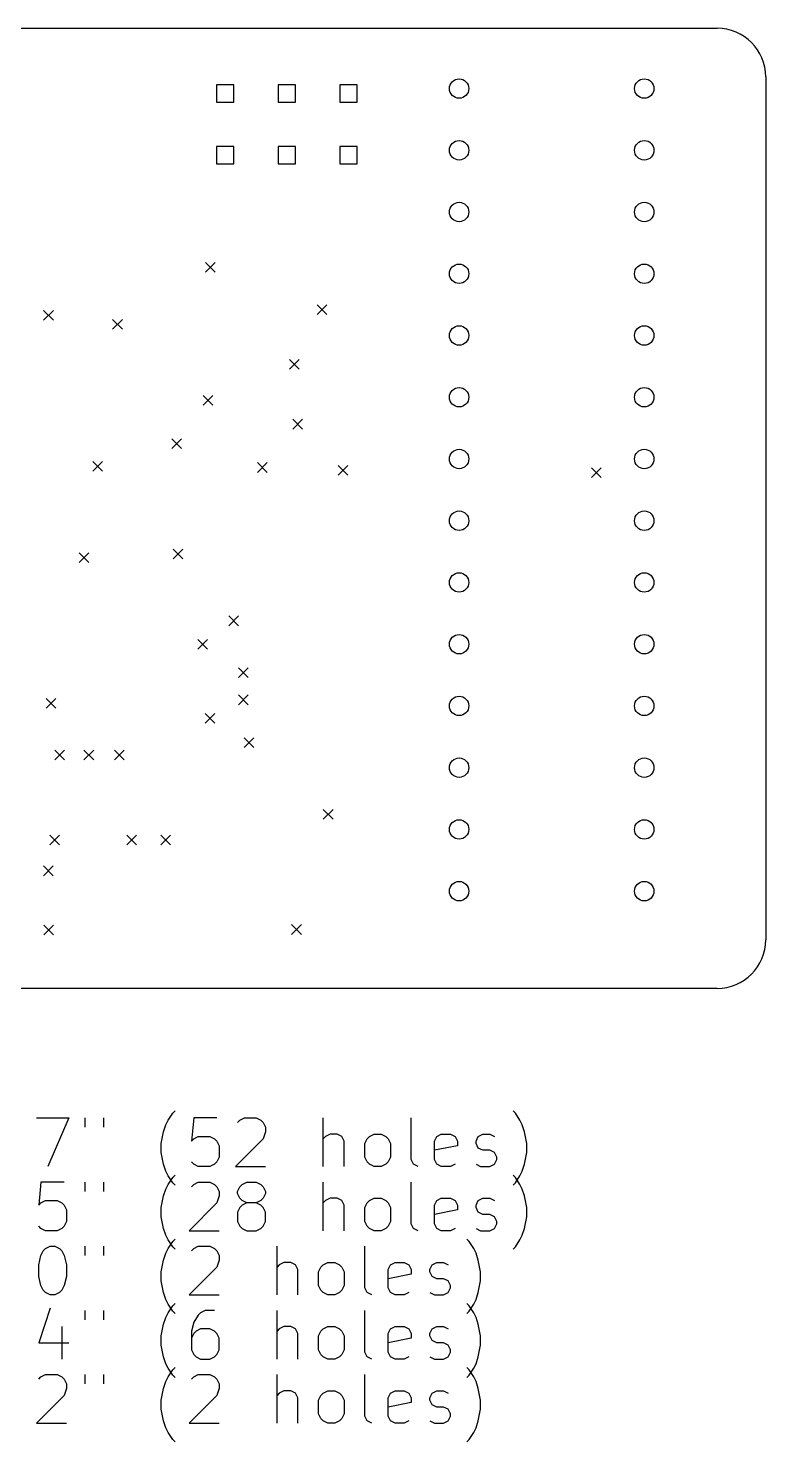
# Model space of a CAD drawing. Extents: x 98.7 to 160, y -78.7 to -20.5.
# Drawn here: x 129.6 to 160, y -78.7 to -20.5 of the extents above; entities that cross this region are included whole.
import ezdxf

# ---------------------------------------------------------------- set-up
doc = ezdxf.new("R2010")
doc.units = 0
doc.layers.add('BLACK', color=7, linetype='CONTINUOUS')

msp = doc.modelspace()

# ---------------------------------------------------------------- linework, layer by layer
at = {"layer": 'BLACK', "linetype": 'CONTINUOUS'}
for p, q in [((102, -20.5), (158, -20.5)), ((160, -22.5), (160, -58)), ((138.104, -22.8264), (137.396, -22.8264)), ((137.396, -22.8264), (137.396, -23.5336)), ((138.104, -23.5336), (138.104, -22.8264)), ((140.644, -22.8264), (139.936, -22.8264)), ((139.936, -22.8264), (139.936, -23.5336)), ((140.644, -23.5336), (140.644, -22.8264)), ((143.184, -22.8264), (142.476, -22.8264)), ((142.476, -22.8264), (142.476, -23.5336)), ((143.184, -23.5336), (143.184, -22.8264)), ((137.396, -23.5336), (138.104, -23.5336)), ((139.936, -23.5336), (140.644, -23.5336)), ((142.476, -23.5336), (143.184, -23.5336)), ((138.104, -25.3664), (137.396, -25.3664)), ((137.396, -25.3664), (137.396, -26.0736)), ((138.104, -26.0736), (138.104, -25.3664)), ((140.644, -25.3664), (139.936, -25.3664)), ((139.936, -25.3664), (139.936, -26.0736)), ((140.644, -26.0736), (140.644, -25.3664)), ((143.184, -25.3664), (142.476, -25.3664)), ((142.476, -25.3664), (142.476, -26.0736)), ((143.184, -26.0736), (143.184, -25.3664)), ((137.396, -26.0736), (138.104, -26.0736)), ((139.936, -26.0736), (140.644, -26.0736)), ((142.476, -26.0736), (143.184, -26.0736)), ((136.94, -30.14), (137.34, -30.54)), ((137.34, -30.14), (136.94, -30.54)), ((141.54, -31.88), (141.94, -32.28)), ((141.94, -31.88), (141.54, -32.28)), ((130.28, -32.11), (130.68, -32.51)), ((130.68, -32.11), (130.28, -32.51)), ((133.12, -32.486), (133.52, -32.886)), ((133.52, -32.486), (133.12, -32.886)), ((140.4, -34.13), (140.8, -34.53)), ((140.8, -34.13), (140.4, -34.53)), ((136.85, -35.61), (137.25, -36.01)), ((137.25, -35.61), (136.85, -36.01)), ((140.538, -36.587), (140.938, -36.987)), ((140.938, -36.587), (140.538, -36.987)), ((135.56, -37.39), (135.96, -37.79)), ((135.96, -37.39), (135.56, -37.79)), ((132.308, -38.328), (132.708, -38.728)), ((132.708, -38.328), (132.308, -38.728)), ((139.08, -38.37), (139.48, -38.77)), ((139.48, -38.37), (139.08, -38.77)), ((142.396, -38.487), (142.796, -38.887)), ((142.796, -38.487), (142.396, -38.887)), ((152.831, -38.582), (153.231, -38.982)), ((153.231, -38.582), (152.831, -38.982)), ((131.737, -42.0745), (132.136, -42.4745)), ((132.136, -42.0745), (131.737, -42.4745)), ((135.61, -41.9348), (136.01, -42.3348)), ((136.01, -41.9348), (135.61, -42.3348)), ((137.896, -44.678), (138.296, -45.078)), ((138.296, -44.678), (137.896, -45.078)), ((136.626, -45.6432), (137.026, -46.0432)), ((137.026, -45.6432), (136.626, -46.0432)), ((138.302, -46.8116), (138.702, -47.2116)), ((138.702, -46.8116), (138.302, -47.2116)), ((130.38, -48.07), (130.78, -48.47)), ((130.78, -48.07), (130.38, -48.47)), ((138.302, -47.9292), (138.702, -48.3292)), ((138.702, -47.9292), (138.302, -48.3292)), ((136.931, -48.6912), (137.331, -49.0912)), ((137.331, -48.6912), (136.931, -49.0912)), ((138.531, -49.6945), (138.931, -50.0945)), ((138.931, -49.6945), (138.531, -50.0945)), ((130.737, -50.2025), (131.137, -50.6025)), ((131.137, -50.2025), (130.737, -50.6025)), ((131.94, -50.2025), (132.34, -50.6025)), ((132.34, -50.2025), (131.94, -50.6025)), ((133.197, -50.2025), (133.597, -50.6025)), ((133.597, -50.2025), (133.197, -50.6025)), ((141.79, -52.64), (142.19, -53.04)), ((142.19, -52.64), (141.79, -53.04)), ((130.53, -53.695), (130.93, -54.095)), ((130.93, -53.695), (130.53, -54.095)), ((133.705, -53.695), (134.105, -54.095)), ((134.105, -53.695), (133.705, -54.095)), ((135.102, -53.695), (135.502, -54.095)), ((135.502, -53.695), (135.102, -54.095)), ((130.276, -54.965), (130.676, -55.365)), ((130.676, -54.965), (130.276, -55.365)), ((130.29, -57.4), (130.69, -57.8)), ((130.69, -57.4), (130.29, -57.8)), ((140.487, -57.378), (140.887, -57.778)), ((140.887, -57.378), (140.487, -57.778)), ((158, -60), (102, -60)), ((135.599, -65.1393), (135.694, -65.044)), ((149.694, -65.1393), (149.599, -65.044)), ((129.98, -65.3298), (131.313, -65.3298)), ((131.313, -65.3298), (130.456, -67.3298)), ((131.98, -65.3298), (131.98, -65.7107)), ((132.742, -65.3298), (132.742, -65.7107)), ((135.218, -65.9012), (135.313, -65.6155)), ((135.313, -65.6155), (135.408, -65.425)), ((135.408, -65.425), (135.599, -65.1393)), ((136.456, -65.3298), (136.361, -66.2821)), ((137.408, -65.3298), (136.456, -65.3298)), ((138.265, -65.5202), (138.361, -65.425)), ((138.361, -65.425), (138.551, -65.3298)), ((138.551, -65.3298), (139.027, -65.3298)), ((139.027, -65.3298), (139.218, -65.425)), ((139.218, -65.425), (139.313, -65.5202)), ((139.313, -65.5202), (139.408, -65.7107)), ((139.408, -65.7107), (139.408, -65.9012)), ((141.789, -67.3298), (141.789, -65.3298)), ((145.408, -67.044), (145.408, -65.3298)), ((149.885, -65.425), (149.694, -65.1393)), ((149.98, -65.6155), (149.885, -65.425)), ((150.075, -65.9012), (149.98, -65.6155)), ((135.123, -66.3774), (135.218, -65.9012)), ((136.361, -66.2821), (136.456, -66.1869)), ((136.456, -66.1869), (136.646, -66.0917)), ((136.646, -66.0917), (137.123, -66.0917)), ((137.123, -66.0917), (137.313, -66.1869)), ((137.313, -66.1869), (137.408, -66.2821)), ((137.408, -66.2821), (137.504, -66.4726)), ((139.313, -66.1869), (138.17, -67.3298)), ((139.408, -65.9012), (139.313, -66.1869)), ((141.885, -66.0917), (141.789, -66.1869)), ((142.075, -65.9964), (141.885, -66.0917)), ((142.361, -65.9964), (142.075, -65.9964)), ((142.551, -66.0917), (142.361, -65.9964)), ((142.646, -66.2821), (142.551, -66.0917)), ((142.646, -67.3298), (142.646, -66.2821)), ((143.504, -66.3774), (143.599, -66.1869)), ((143.599, -66.1869), (143.694, -66.0917)), ((143.694, -66.0917), (143.885, -65.9964)), ((143.885, -65.9964), (144.17, -65.9964)), ((144.17, -65.9964), (144.361, -66.0917)), ((144.361, -66.0917), (144.456, -66.1869)), ((144.456, -66.1869), (144.551, -66.3774)), ((146.361, -66.2821), (146.456, -66.0917)), ((146.361, -67.044), (146.361, -66.2821)), ((146.456, -66.0917), (146.646, -65.9964)), ((146.646, -65.9964), (147.027, -65.9964)), ((147.027, -65.9964), (147.218, -66.0917)), ((147.218, -66.0917), (147.313, -66.2821)), ((147.313, -66.2821), (147.313, -66.4726)), ((148.075, -66.2821), (148.17, -66.0917)), ((148.075, -66.3774), (148.075, -66.2821)), ((148.17, -66.0917), (148.361, -65.9964)), ((148.361, -65.9964), (148.646, -65.9964)), ((148.646, -65.9964), (148.837, -66.0917)), ((150.17, -66.3774), (150.075, -65.9012)), ((135.123, -66.7583), (135.123, -66.3774)), ((135.218, -67.2345), (135.123, -66.7583)), ((137.504, -66.4726), (137.504, -66.9488)), ((143.504, -66.9488), (143.504, -66.3774)), ((144.551, -66.3774), (144.551, -66.9488)), ((147.313, -66.4726), (146.361, -66.6631)), ((148.17, -66.5679), (148.075, -66.3774)), ((148.361, -66.6631), (148.17, -66.5679)), ((148.646, -66.6631), (148.361, -66.6631)), ((148.837, -66.7583), (148.646, -66.6631)), ((148.932, -66.9488), (148.837, -66.7583)), ((150.075, -67.2345), (150.17, -66.7583)), ((150.17, -66.7583), (150.17, -66.3774)), ((135.313, -67.5202), (135.218, -67.2345)), ((136.456, -67.2345), (136.361, -67.1393)), ((136.646, -67.3298), (136.456, -67.2345)), ((137.123, -67.3298), (136.646, -67.3298)), ((137.313, -67.2345), (137.123, -67.3298)), ((137.408, -67.1393), (137.313, -67.2345)), ((137.504, -66.9488), (137.408, -67.1393)), ((138.17, -67.3298), (139.408, -67.3298)), ((143.599, -67.1393), (143.504, -66.9488)), ((143.694, -67.2345), (143.599, -67.1393)), ((143.885, -67.3298), (143.694, -67.2345)), ((144.17, -67.3298), (143.885, -67.3298)), ((144.361, -67.2345), (144.17, -67.3298)), ((144.456, -67.1393), (144.361, -67.2345)), ((144.551, -66.9488), (144.456, -67.1393)), ((145.504, -67.2345), (145.408, -67.044)), ((145.694, -67.3298), (145.504, -67.2345)), ((146.456, -67.2345), (146.361, -67.044)), ((146.646, -67.3298), (146.456, -67.2345)), ((147.027, -67.3298), (146.646, -67.3298)), ((147.218, -67.2345), (147.027, -67.3298)), ((148.075, -67.2345), (148.265, -67.3298)), ((148.265, -67.3298), (148.646, -67.3298)), ((148.646, -67.3298), (148.837, -67.2345)), ((148.837, -67.2345), (148.932, -67.044)), ((148.932, -67.044), (148.932, -66.9488)), ((149.98, -67.5202), (150.075, -67.2345)), ((130.17, -67.9698), (130.075, -68.9221)), ((131.123, -67.9698), (130.17, -67.9698)), ((131.98, -67.9698), (131.98, -68.3507)), ((132.742, -67.9698), (132.742, -68.3507)), ((135.408, -67.7107), (135.313, -67.5202)), ((135.599, -67.9964), (135.408, -67.7107)), ((135.408, -68.065), (135.599, -67.7793)), ((135.599, -67.7793), (135.694, -67.684)), ((135.694, -68.0917), (135.599, -67.9964)), ((136.456, -68.065), (136.646, -67.9698)), ((136.646, -67.9698), (137.123, -67.9698)), ((137.123, -67.9698), (137.313, -68.065)), ((138.456, -68.065), (138.646, -67.9698)), ((138.646, -67.9698), (139.027, -67.9698)), ((139.027, -67.9698), (139.218, -68.065)), ((141.789, -69.9698), (141.789, -67.9698)), ((145.408, -69.684), (145.408, -67.9698)), ((149.694, -67.7793), (149.599, -67.684)), ((149.599, -68.0917), (149.694, -67.9964)), ((149.694, -67.9964), (149.885, -67.7107)), ((149.885, -68.065), (149.694, -67.7793)), ((149.885, -67.7107), (149.98, -67.5202)), ((135.123, -69.0174), (135.218, -68.5412)), ((135.218, -68.5412), (135.313, -68.2555)), ((135.313, -68.2555), (135.408, -68.065)), ((136.361, -68.1602), (136.456, -68.065)), ((137.313, -68.065), (137.408, -68.1602)), ((137.408, -68.1602), (137.504, -68.3507)), ((137.504, -68.5412), (137.408, -68.8269)), ((137.504, -68.3507), (137.504, -68.5412)), ((138.265, -68.3507), (138.361, -68.1602)), ((138.265, -68.446), (138.265, -68.3507)), ((138.361, -68.6364), (138.265, -68.446)), ((138.361, -68.1602), (138.456, -68.065)), ((139.218, -68.065), (139.313, -68.1602)), ((139.313, -68.1602), (139.408, -68.3507)), ((139.408, -68.446), (139.313, -68.6364)), ((139.408, -68.3507), (139.408, -68.446)), ((149.98, -68.2555), (149.885, -68.065)), ((150.075, -68.5412), (149.98, -68.2555)), ((150.17, -69.0174), (150.075, -68.5412)), ((130.075, -68.9221), (130.17, -68.8269)), ((130.17, -68.8269), (130.361, -68.7317)), ((130.361, -68.7317), (130.837, -68.7317)), ((130.837, -68.7317), (131.027, -68.8269)), ((131.027, -68.8269), (131.123, -68.9221)), ((131.123, -68.9221), (131.218, -69.1126)), ((131.218, -69.1126), (131.218, -69.5888)), ((135.123, -69.3983), (135.123, -69.0174)), ((137.408, -68.8269), (136.265, -69.9698)), ((138.361, -69.0174), (138.265, -69.2079)), ((138.456, -68.7317), (138.361, -68.6364)), ((138.456, -68.9221), (138.361, -69.0174)), ((138.646, -68.8269), (138.456, -68.7317)), ((138.646, -68.8269), (138.456, -68.9221)), ((139.027, -68.8269), (138.646, -68.8269)), ((139.218, -68.7317), (139.027, -68.8269)), ((139.218, -68.9221), (139.027, -68.8269)), ((139.313, -68.6364), (139.218, -68.7317)), ((139.313, -69.0174), (139.218, -68.9221)), ((139.408, -69.2079), (139.313, -69.0174)), ((141.885, -68.7317), (141.789, -68.8269)), ((142.075, -68.6364), (141.885, -68.7317)), ((142.361, -68.6364), (142.075, -68.6364)), ((142.551, -68.7317), (142.361, -68.6364)), ((142.646, -68.9221), (142.551, -68.7317)), ((142.646, -69.9698), (142.646, -68.9221)), ((143.504, -69.0174), (143.599, -68.8269)), ((143.504, -69.5888), (143.504, -69.0174)), ((143.599, -68.8269), (143.694, -68.7317)), ((143.694, -68.7317), (143.885, -68.6364)), ((143.885, -68.6364), (144.17, -68.6364)), ((144.17, -68.6364), (144.361, -68.7317)), ((144.361, -68.7317), (144.456, -68.8269)), ((144.456, -68.8269), (144.551, -69.0174)), ((144.551, -69.0174), (144.551, -69.5888)), ((146.361, -68.9221), (146.456, -68.7317)), ((146.361, -69.684), (146.361, -68.9221)), ((147.313, -69.1126), (146.361, -69.3031)), ((146.456, -68.7317), (146.646, -68.6364)), ((146.646, -68.6364), (147.027, -68.6364)), ((147.027, -68.6364), (147.218, -68.7317)), ((147.218, -68.7317), (147.313, -68.9221)), ((147.313, -68.9221), (147.313, -69.1126)), ((148.075, -68.9221), (148.17, -68.7317)), ((148.075, -69.0174), (148.075, -68.9221)), ((148.17, -69.2079), (148.075, -69.0174)), ((148.17, -68.7317), (148.361, -68.6364)), ((148.361, -68.6364), (148.646, -68.6364)), ((148.646, -68.6364), (148.837, -68.7317)), ((150.17, -69.3983), (150.17, -69.0174)), ((130.17, -69.8745), (130.075, -69.7793)), ((131.123, -69.7793), (131.027, -69.8745)), ((131.218, -69.5888), (131.123, -69.7793)), ((135.218, -69.8745), (135.123, -69.3983)), ((138.265, -69.2079), (138.265, -69.5888)), ((138.265, -69.5888), (138.361, -69.7793)), ((138.361, -69.7793), (138.456, -69.8745)), ((139.218, -69.8745), (139.313, -69.7793)), ((139.313, -69.7793), (139.408, -69.5888)), ((139.408, -69.5888), (139.408, -69.2079)), ((143.599, -69.7793), (143.504, -69.5888)), ((143.694, -69.8745), (143.599, -69.7793)), ((144.456, -69.7793), (144.361, -69.8745)), ((144.551, -69.5888), (144.456, -69.7793)), ((145.504, -69.8745), (145.408, -69.684)), ((146.456, -69.8745), (146.361, -69.684)), ((148.361, -69.3031), (148.17, -69.2079)), ((148.646, -69.3031), (148.361, -69.3031)), ((148.837, -69.3983), (148.646, -69.3031)), ((148.932, -69.5888), (148.837, -69.3983)), ((148.837, -69.8745), (148.932, -69.684)), ((148.932, -69.684), (148.932, -69.5888)), ((150.075, -69.8745), (150.17, -69.3983)), ((130.361, -69.9698), (130.17, -69.8745)), ((130.837, -69.9698), (130.361, -69.9698)), ((131.027, -69.8745), (130.837, -69.9698)), ((135.313, -70.1602), (135.218, -69.8745)), ((135.408, -70.3507), (135.313, -70.1602)), ((135.599, -70.6364), (135.408, -70.3507)), ((135.599, -70.4193), (135.694, -70.324)), ((136.265, -69.9698), (137.504, -69.9698)), ((138.456, -69.8745), (138.646, -69.9698)), ((138.646, -69.9698), (139.027, -69.9698)), ((139.027, -69.9698), (139.218, -69.8745)), ((143.885, -69.9698), (143.694, -69.8745)), ((144.17, -69.9698), (143.885, -69.9698)), ((144.361, -69.8745), (144.17, -69.9698)), ((145.694, -69.9698), (145.504, -69.8745)), ((146.646, -69.9698), (146.456, -69.8745)), ((147.027, -69.9698), (146.646, -69.9698)), ((147.218, -69.8745), (147.027, -69.9698)), ((147.789, -70.4193), (147.694, -70.324)), ((148.075, -69.8745), (148.265, -69.9698)), ((148.265, -69.9698), (148.646, -69.9698)), ((148.646, -69.9698), (148.837, -69.8745)), ((149.694, -70.6364), (149.885, -70.3507)), ((149.885, -70.3507), (149.98, -70.1602)), ((149.98, -70.1602), (150.075, -69.8745)), ((130.17, -70.9907), (130.265, -70.8002)), ((130.265, -70.8002), (130.361, -70.705)), ((130.361, -70.705), (130.551, -70.6098)), ((130.551, -70.6098), (130.742, -70.6098)), ((130.742, -70.6098), (130.932, -70.705)), ((130.932, -70.705), (131.027, -70.8002)), ((131.027, -70.8002), (131.123, -70.9907)), ((131.98, -70.6098), (131.98, -70.9907)), ((132.742, -70.6098), (132.742, -70.9907)), ((135.218, -71.1812), (135.313, -70.8955)), ((135.313, -70.8955), (135.408, -70.705)), ((135.408, -70.705), (135.599, -70.4193)), ((135.694, -70.7317), (135.599, -70.6364)), ((136.361, -70.8002), (136.456, -70.705)), ((136.456, -70.705), (136.646, -70.6098)), ((136.646, -70.6098), (137.123, -70.6098)), ((137.123, -70.6098), (137.313, -70.705)), ((137.313, -70.705), (137.408, -70.8002)), ((137.408, -70.8002), (137.504, -70.9907)), ((139.885, -72.6098), (139.885, -70.6098)), ((143.504, -72.324), (143.504, -70.6098)), ((147.98, -70.705), (147.789, -70.4193)), ((148.075, -70.8955), (147.98, -70.705)), ((148.17, -71.1812), (148.075, -70.8955)), ((149.599, -70.7317), (149.694, -70.6364)), ((130.075, -71.3717), (130.17, -70.9907)), ((130.075, -71.8479), (130.075, -71.3717)), ((131.123, -70.9907), (131.218, -71.3717)), ((131.218, -71.3717), (131.218, -71.8479)), ((135.123, -71.6574), (135.218, -71.1812)), ((137.408, -71.4669), (136.265, -72.6098)), ((137.504, -71.1812), (137.408, -71.4669)), ((137.504, -70.9907), (137.504, -71.1812)), ((139.98, -71.3717), (139.885, -71.4669)), ((140.17, -71.2764), (139.98, -71.3717)), ((140.456, -71.2764), (140.17, -71.2764)), ((140.646, -71.3717), (140.456, -71.2764)), ((140.742, -71.5621), (140.646, -71.3717)), ((141.599, -71.6574), (141.694, -71.4669)), ((141.694, -71.4669), (141.789, -71.3717)), ((141.789, -71.3717), (141.98, -71.2764)), ((141.98, -71.2764), (142.265, -71.2764)), ((142.265, -71.2764), (142.456, -71.3717)), ((142.456, -71.3717), (142.551, -71.4669)), ((142.551, -71.4669), (142.646, -71.6574)), ((144.456, -71.5621), (144.551, -71.3717)), ((144.551, -71.3717), (144.742, -71.2764)), ((144.742, -71.2764), (145.123, -71.2764)), ((145.123, -71.2764), (145.313, -71.3717)), ((145.313, -71.3717), (145.408, -71.5621)), ((146.17, -71.5621), (146.265, -71.3717)), ((146.265, -71.3717), (146.456, -71.2764)), ((146.456, -71.2764), (146.742, -71.2764)), ((146.742, -71.2764), (146.932, -71.3717)), ((148.265, -71.6574), (148.17, -71.1812)), ((130.17, -72.2288), (130.075, -71.8479)), ((131.218, -71.8479), (131.123, -72.2288)), ((135.123, -72.0383), (135.123, -71.6574)), ((135.218, -72.5145), (135.123, -72.0383)), ((140.742, -72.6098), (140.742, -71.5621)), ((141.599, -72.2288), (141.599, -71.6574)), ((142.646, -71.6574), (142.646, -72.2288)), ((144.456, -72.324), (144.456, -71.5621)), ((145.408, -71.7526), (144.456, -71.9431)), ((145.408, -71.5621), (145.408, -71.7526)), ((146.17, -71.6574), (146.17, -71.5621)), ((146.265, -71.8479), (146.17, -71.6574)), ((146.456, -71.9431), (146.265, -71.8479)), ((146.742, -71.9431), (146.456, -71.9431)), ((146.932, -72.0383), (146.742, -71.9431)), ((147.027, -72.2288), (146.932, -72.0383)), ((148.17, -72.5145), (148.265, -72.0383)), ((148.265, -72.0383), (148.265, -71.6574)), ((130.265, -72.4193), (130.17, -72.2288)), ((130.361, -72.5145), (130.265, -72.4193)), ((130.551, -72.6098), (130.361, -72.5145)), ((130.742, -72.6098), (130.551, -72.6098)), ((130.932, -72.5145), (130.742, -72.6098)), ((131.027, -72.4193), (130.932, -72.5145)), ((131.123, -72.2288), (131.027, -72.4193)), ((135.313, -72.8002), (135.218, -72.5145)), ((136.265, -72.6098), (137.504, -72.6098)), ((141.694, -72.4193), (141.599, -72.2288)), ((141.789, -72.5145), (141.694, -72.4193)), ((141.98, -72.6098), (141.789, -72.5145)), ((142.265, -72.6098), (141.98, -72.6098)), ((142.456, -72.5145), (142.265, -72.6098)), ((142.551, -72.4193), (142.456, -72.5145)), ((142.646, -72.2288), (142.551, -72.4193)), ((143.599, -72.5145), (143.504, -72.324)), ((143.789, -72.6098), (143.599, -72.5145)), ((144.551, -72.5145), (144.456, -72.324)), ((144.742, -72.6098), (144.551, -72.5145)), ((145.123, -72.6098), (144.742, -72.6098)), ((145.313, -72.5145), (145.123, -72.6098)), ((146.17, -72.5145), (146.361, -72.6098)), ((146.361, -72.6098), (146.742, -72.6098)), ((146.742, -72.6098), (146.932, -72.5145)), ((146.932, -72.5145), (147.027, -72.324)), ((147.027, -72.324), (147.027, -72.2288)), ((148.075, -72.8002), (148.17, -72.5145)), ((130.551, -73.1545), (130.075, -74.5831)), ((131.98, -73.2498), (131.98, -73.6307)), ((132.742, -73.2498), (132.742, -73.6307)), ((135.408, -72.9907), (135.313, -72.8002)), ((135.599, -73.2764), (135.408, -72.9907)), ((135.408, -73.345), (135.599, -73.0593)), ((135.599, -73.0593), (135.694, -72.964)), ((136.932, -73.2498), (136.742, -73.345)), ((137.313, -73.2498), (136.932, -73.2498)), ((139.885, -75.2498), (139.885, -73.2498)), ((143.504, -74.964), (143.504, -73.2498)), ((147.789, -73.0593), (147.694, -72.964)), ((147.789, -73.2764), (147.98, -72.9907)), ((147.98, -73.345), (147.789, -73.0593)), ((147.98, -72.9907), (148.075, -72.8002)), ((135.123, -74.2974), (135.218, -73.8212)), ((135.218, -73.8212), (135.313, -73.5355)), ((135.313, -73.5355), (135.408, -73.345)), ((135.694, -73.3717), (135.599, -73.2764)), ((136.456, -73.726), (136.361, -74.1069)), ((136.646, -73.4402), (136.456, -73.726)), ((136.742, -73.345), (136.646, -73.4402)), ((147.694, -73.3717), (147.789, -73.2764)), ((148.075, -73.5355), (147.98, -73.345)), ((148.17, -73.8212), (148.075, -73.5355)), ((148.265, -74.2974), (148.17, -73.8212)), ((131.027, -73.9164), (131.027, -75.2498)), ((135.123, -74.6783), (135.123, -74.2974)), ((136.361, -74.1069), (136.361, -74.8688)), ((136.456, -74.2021), (136.361, -74.3926)), ((136.551, -74.1069), (136.456, -74.2021)), ((136.742, -74.0117), (136.551, -74.1069)), ((137.123, -74.0117), (136.742, -74.0117)), ((137.313, -74.1069), (137.123, -74.0117)), ((137.408, -74.2021), (137.313, -74.1069)), ((137.504, -74.3926), (137.408, -74.2021)), ((137.504, -74.8688), (137.504, -74.3926)), ((139.98, -74.0117), (139.885, -74.1069)), ((140.17, -73.9164), (139.98, -74.0117)), ((140.456, -73.9164), (140.17, -73.9164)), ((140.646, -74.0117), (140.456, -73.9164)), ((140.742, -74.2021), (140.646, -74.0117)), ((140.742, -75.2498), (140.742, -74.2021)), ((141.599, -74.2974), (141.694, -74.1069)), ((141.599, -74.8688), (141.599, -74.2974)), ((141.694, -74.1069), (141.789, -74.0117)), ((141.789, -74.0117), (141.98, -73.9164)), ((141.98, -73.9164), (142.265, -73.9164)), ((142.265, -73.9164), (142.456, -74.0117)), ((142.456, -74.0117), (142.551, -74.1069)), ((142.551, -74.1069), (142.646, -74.2974)), ((142.646, -74.2974), (142.646, -74.8688)), ((144.456, -74.2021), (144.551, -74.0117)), ((144.456, -74.964), (144.456, -74.2021)), ((145.408, -74.3926), (144.456, -74.5831)), ((144.551, -74.0117), (144.742, -73.9164)), ((144.742, -73.9164), (145.123, -73.9164)), ((145.123, -73.9164), (145.313, -74.0117)), ((145.313, -74.0117), (145.408, -74.2021)), ((145.408, -74.2021), (145.408, -74.3926)), ((146.17, -74.2021), (146.265, -74.0117)), ((146.17, -74.2974), (146.17, -74.2021)), ((146.265, -74.4879), (146.17, -74.2974)), ((146.265, -74.0117), (146.456, -73.9164)), ((146.456, -73.9164), (146.742, -73.9164)), ((146.742, -73.9164), (146.932, -74.0117)), ((148.265, -74.6783), (148.265, -74.2974)), ((130.075, -74.5831), (131.313, -74.5831)), ((135.218, -75.1545), (135.123, -74.6783)), ((136.361, -74.8688), (136.456, -75.0593)), ((137.408, -75.0593), (137.504, -74.8688)), ((141.694, -75.0593), (141.599, -74.8688)), ((142.646, -74.8688), (142.551, -75.0593)), ((143.599, -75.1545), (143.504, -74.964)), ((144.551, -75.1545), (144.456, -74.964)), ((146.456, -74.5831), (146.265, -74.4879)), ((146.742, -74.5831), (146.456, -74.5831)), ((146.932, -74.6783), (146.742, -74.5831)), ((147.027, -74.8688), (146.932, -74.6783)), ((146.932, -75.1545), (147.027, -74.964)), ((147.027, -74.964), (147.027, -74.8688)), ((148.17, -75.1545), (148.265, -74.6783)), ((135.313, -75.4402), (135.218, -75.1545)), ((135.408, -75.6307), (135.313, -75.4402)), ((136.456, -75.0593), (136.551, -75.1545)), ((136.551, -75.1545), (136.742, -75.2498)), ((136.742, -75.2498), (137.123, -75.2498)), ((137.123, -75.2498), (137.313, -75.1545)), ((137.313, -75.1545), (137.408, -75.0593)), ((141.789, -75.1545), (141.694, -75.0593)), ((141.98, -75.2498), (141.789, -75.1545)), ((142.265, -75.2498), (141.98, -75.2498)), ((142.456, -75.1545), (142.265, -75.2498)), ((142.551, -75.0593), (142.456, -75.1545)), ((143.789, -75.2498), (143.599, -75.1545)), ((144.742, -75.2498), (144.551, -75.1545)), ((145.123, -75.2498), (144.742, -75.2498)), ((145.313, -75.1545), (145.123, -75.2498)), ((146.17, -75.1545), (146.361, -75.2498)), ((146.361, -75.2498), (146.742, -75.2498)), ((146.742, -75.2498), (146.932, -75.1545)), ((147.98, -75.6307), (148.075, -75.4402)), ((148.075, -75.4402), (148.17, -75.1545)), ((130.075, -76.0802), (130.17, -75.985)), ((130.17, -75.985), (130.361, -75.8898)), ((130.361, -75.8898), (130.837, -75.8898)), ((130.837, -75.8898), (131.027, -75.985)), ((131.027, -75.985), (131.123, -76.0802)), ((131.123, -76.0802), (131.218, -76.2707)), ((131.98, -75.8898), (131.98, -76.2707)), ((132.742, -75.8898), (132.742, -76.2707)), ((135.218, -76.4612), (135.313, -76.1755)), ((135.313, -76.1755), (135.408, -75.985)), ((135.599, -75.9164), (135.408, -75.6307)), ((135.408, -75.985), (135.599, -75.6993)), ((135.599, -75.6993), (135.694, -75.604)), ((135.694, -76.0117), (135.599, -75.9164)), ((136.361, -76.0802), (136.456, -75.985)), ((136.456, -75.985), (136.646, -75.8898)), ((136.646, -75.8898), (137.123, -75.8898)), ((137.123, -75.8898), (137.313, -75.985)), ((137.313, -75.985), (137.408, -76.0802)), ((137.408, -76.0802), (137.504, -76.2707)), ((139.885, -77.8898), (139.885, -75.8898)), ((143.504, -77.604), (143.504, -75.8898)), ((147.789, -75.6993), (147.694, -75.604)), ((147.694, -76.0117), (147.789, -75.9164)), ((147.789, -75.9164), (147.98, -75.6307)), ((147.98, -75.985), (147.789, -75.6993)), ((148.075, -76.1755), (147.98, -75.985)), ((148.17, -76.4612), (148.075, -76.1755)), ((131.123, -76.7469), (129.98, -77.8898)), ((131.218, -76.4612), (131.123, -76.7469)), ((131.218, -76.2707), (131.218, -76.4612)), ((135.123, -76.9374), (135.218, -76.4612)), ((137.408, -76.7469), (136.265, -77.8898)), ((137.504, -76.4612), (137.408, -76.7469)), ((137.504, -76.2707), (137.504, -76.4612)), ((139.98, -76.6517), (139.885, -76.7469)), ((140.17, -76.5564), (139.98, -76.6517)), ((140.456, -76.5564), (140.17, -76.5564)), ((140.646, -76.6517), (140.456, -76.5564)), ((140.742, -76.8421), (140.646, -76.6517)), ((141.599, -76.9374), (141.694, -76.7469)), ((141.694, -76.7469), (141.789, -76.6517)), ((141.789, -76.6517), (141.98, -76.5564)), ((141.98, -76.5564), (142.265, -76.5564)), ((142.265, -76.5564), (142.456, -76.6517)), ((142.456, -76.6517), (142.551, -76.7469)), ((142.551, -76.7469), (142.646, -76.9374)), ((144.456, -76.8421), (144.551, -76.6517)), ((144.551, -76.6517), (144.742, -76.5564)), ((144.742, -76.5564), (145.123, -76.5564)), ((145.123, -76.5564), (145.313, -76.6517)), ((145.313, -76.6517), (145.408, -76.8421)), ((146.17, -76.8421), (146.265, -76.6517)), ((146.265, -76.6517), (146.456, -76.5564)), ((146.456, -76.5564), (146.742, -76.5564)), ((146.742, -76.5564), (146.932, -76.6517)), ((148.265, -76.9374), (148.17, -76.4612)), ((135.123, -77.3183), (135.123, -76.9374)), ((135.218, -77.7945), (135.123, -77.3183)), ((140.742, -77.8898), (140.742, -76.8421)), ((141.599, -77.5088), (141.599, -76.9374)), ((142.646, -76.9374), (142.646, -77.5088)), ((144.456, -77.604), (144.456, -76.8421)), ((145.408, -77.0326), (144.456, -77.2231)), ((145.408, -76.8421), (145.408, -77.0326)), ((146.17, -76.9374), (146.17, -76.8421)), ((146.265, -77.1279), (146.17, -76.9374)), ((146.456, -77.2231), (146.265, -77.1279)), ((146.742, -77.2231), (146.456, -77.2231)), ((146.932, -77.3183), (146.742, -77.2231)), ((147.027, -77.5088), (146.932, -77.3183)), ((148.17, -77.7945), (148.265, -77.3183)), ((148.265, -77.3183), (148.265, -76.9374)), ((129.98, -77.8898), (131.218, -77.8898)), ((135.313, -78.0802), (135.218, -77.7945)), ((136.265, -77.8898), (137.504, -77.8898)), ((141.694, -77.6993), (141.599, -77.5088)), ((141.789, -77.7945), (141.694, -77.6993)), ((141.98, -77.8898), (141.789, -77.7945)), ((142.265, -77.8898), (141.98, -77.8898)), ((142.456, -77.7945), (142.265, -77.8898)), ((142.551, -77.6993), (142.456, -77.7945)), ((142.646, -77.5088), (142.551, -77.6993)), ((143.599, -77.7945), (143.504, -77.604)), ((143.789, -77.8898), (143.599, -77.7945)), ((144.551, -77.7945), (144.456, -77.604)), ((144.742, -77.8898), (144.551, -77.7945)), ((145.123, -77.8898), (144.742, -77.8898)), ((145.313, -77.7945), (145.123, -77.8898)), ((146.17, -77.7945), (146.361, -77.8898)), ((146.361, -77.8898), (146.742, -77.8898)), ((146.742, -77.8898), (146.932, -77.7945)), ((146.932, -77.7945), (147.027, -77.604)), ((147.027, -77.604), (147.027, -77.5088)), ((148.075, -78.0802), (148.17, -77.7945)), ((135.408, -78.2707), (135.313, -78.0802)), ((135.599, -78.5564), (135.408, -78.2707)), ((147.789, -78.5564), (147.98, -78.2707)), ((147.98, -78.2707), (148.075, -78.0802)), ((135.694, -78.6517), (135.599, -78.5564)), ((147.694, -78.6517), (147.789, -78.5564))]:
    msp.add_line(p, q, dxfattribs=at)
at = {"layer": 'BLACK'}
for centre in [(147.38, -22.98), (155, -22.98), (147.38, -25.52), (155, -25.52), (147.38, -28.06), (155, -28.06), (147.38, -30.6), (155, -30.6), (147.38, -33.14), (155, -33.14), (147.38, -35.68), (155, -35.68), (147.38, -38.22), (155, -38.22), (147.38, -40.76), (155, -40.76), (147.38, -43.3), (155, -43.3), (147.38, -45.84), (155, -45.84), (147.38, -48.38), (155, -48.38), (147.38, -50.92), (155, -50.92), (147.38, -53.46), (155, -53.46), (147.38, -56), (155, -56)]:
    msp.add_circle(centre, 0.4, dxfattribs=at)
for centre, start, end in [((158, -22.5), 0, 90), ((158, -58), -90, 0)]:
    msp.add_arc(centre, 2, start, end, dxfattribs=at)

doc.saveas('drawing.dxf')
